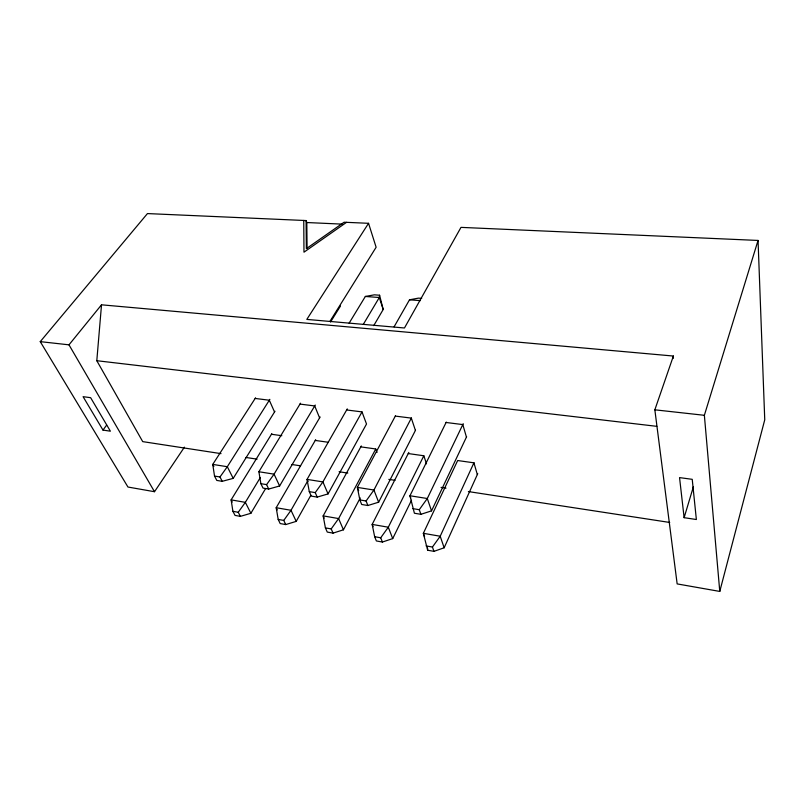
<?xml version="1.0" encoding="UTF-8"?>
<svg xmlns="http://www.w3.org/2000/svg" width="805" height="805" viewBox="0 0 805 805"><rect width="100%" height="100%" fill="white"/><g stroke="black" fill="none" stroke-linecap="round" stroke-linejoin="round"><path stroke-width="1.21" d="M221.023 453.638L142.716 441.623L96.801 360.71L101.521 304.813L673.383 356.041L673.111 358.497M349.118 323.177L365.349 296.461L374.375 294.831L379.578 295.224L379.296 297.518L363.266 324.435M673.383 356.041L654.847 409.815L677.156 583.907L719.771 591.423L764.75 419.787L758.048 240.443L460.993 227.372L404.462 327.987L306.816 319.404L368.549 223.307L344.097 222.23L306.373 248.654L306.091 220.56L147.456 213.577L40.25 341.642L127.965 487.035L154.51 491.714L184.415 447.157M684.119 517.675L679.551 477.607L692.23 479.327L696.365 519.517L684.119 517.675L693.387 486.743M719.771 591.423L704.365 415.3L758.048 240.443M477.335 474.558L473.924 462.825L457.673 460.53L423.35 533.312L427.646 550.217L433.955 551.355L444.149 547.782L477.747 473.652M474.014 462.634L440.204 536.241L432.436 547.048L433.955 551.355M446.272 422.112L409.956 495.759L414.404 513.238L420.894 514.315L431.53 510.873L466.618 436.723M463.227 423.702L427.304 498.516L419.264 509.696L420.894 514.315M408.809 452.44L372.172 524.407L374.657 536.704L376.368 540.95L382.405 542.037L392.709 538.605L411.526 500.227M408.246 453.557L423.833 455.761L388.302 527.215L380.715 537.78L382.405 542.037M395.416 415.903L357.35 487.397L359.855 499.945L361.687 504.483L367.885 505.51L378.632 502.199L415.511 430.232M411.425 417.926L373.933 490.024L366.084 500.962L367.885 505.51M361.314 445.94L323.167 515.884L325.401 527.879L327.263 532.075L333.049 533.121L343.443 529.811L360.238 497.923M375.683 449.15L338.623 518.571L331.197 528.915L333.049 533.121M347.277 408.88L307.047 479.398L309.281 491.634L311.273 496.111L317.21 497.098L328.048 493.908L366.517 424.014L362.009 411.898L346.653 409.966M362.009 411.898L322.906 481.913L315.238 492.61L317.21 497.098M315.681 439.701L276.196 507.714L278.188 519.426L280.19 523.562L285.745 524.568L296.21 521.378L310.851 495.306M307.741 480.907L291.007 510.29L283.752 520.422L285.745 524.568M394.098 326.81L409.504 299.802L418.449 298.132L421.689 298.373M300.527 403.194L258.888 471.74L260.88 483.684L263.024 488.102L268.699 489.038L279.617 485.978L320.118 416.97M373.731 325.633L383.2 309.482L379.578 295.224M271.798 433.704L231.126 499.875L232.907 511.316L235.04 515.401L240.363 516.367L250.888 513.288L265.59 488.595M315.248 405.046L274.072 474.155L266.586 484.62L268.699 489.038M260.287 477.607L245.344 502.35L238.24 512.272L240.363 516.367M329.99 321.276L376.126 247.256L368.549 223.307M255.557 397.841L212.751 464.405L214.522 476.067L216.787 480.424L222.23 481.32L233.209 478.371L274.978 411.254M330.523 322.02L340.475 306.041M269.876 399.33L227.312 466.719L219.976 476.973L222.23 481.32M102.98 430.081L110.396 431.198L90.633 397.69L83.076 396.664L102.98 430.081L106.642 425.11M40.25 341.642L68.989 344.832L101.521 304.813M346.532 222.341L303.978 252.186L303.747 220.449M306.091 220.56L306.806 222.532L342.316 224.132M365.349 296.461L379.296 297.518L383.2 309.482M409.504 299.802L420.371 300.627M654.847 409.815L704.365 415.3M96.801 360.71L656.81 426.338M255.175 398.445L269.313 400.226L274.535 411.979M299.983 404.09L314.715 405.941L319.585 417.875M395.315 416.094L411.325 418.107L415.42 430.423M446.091 422.484L462.805 424.587L466.447 437.095M271.466 434.257L281.831 435.716M315.258 440.436L328.44 442.297M360.811 446.866L375.784 448.979L377.052 452.39M245.877 457.451L257.067 459.162M291.873 464.505L300.567 465.833M339.106 471.75L347.8 473.078M388.825 479.367L395.034 480.323M441.029 487.377L446 488.142M468.369 491.573L669.73 522.455M258.888 471.74L274.072 474.155L279.617 485.978M214.522 476.067L219.976 476.973M260.88 483.684L266.586 484.62M309.281 491.634L315.238 492.61M359.855 499.945L366.084 500.962M412.754 508.629L419.264 509.696M232.907 511.316L238.24 512.272M278.188 519.426L283.752 520.422M325.401 527.879L331.197 528.915M374.657 536.704L380.715 537.78M426.107 545.911L432.436 547.048M68.989 344.832L154.51 491.714M213.848 466.518L212.751 464.405L227.312 466.719L233.209 478.371M232.253 502.058L231.126 499.875L245.344 502.35L250.888 513.288M277.252 509.927L276.196 507.714L291.007 510.29L296.21 521.378M308.003 481.571L307.047 479.398L322.906 481.913L328.048 493.908M324.153 518.128L323.167 515.884L338.623 518.571L343.443 529.811M358.678 490.698L357.35 487.397L373.933 490.024L378.632 502.199M373.077 526.681L372.172 524.407L388.302 527.215L392.709 538.605M410.761 497.993L409.956 495.759L427.304 498.516L431.53 510.873M424.577 536.754L423.35 533.312L440.204 536.241L444.149 547.782M423.833 455.761L426.519 463.851M427.566 548.054L427.646 550.217M306.806 222.532L307.087 248.212"/></g></svg>
